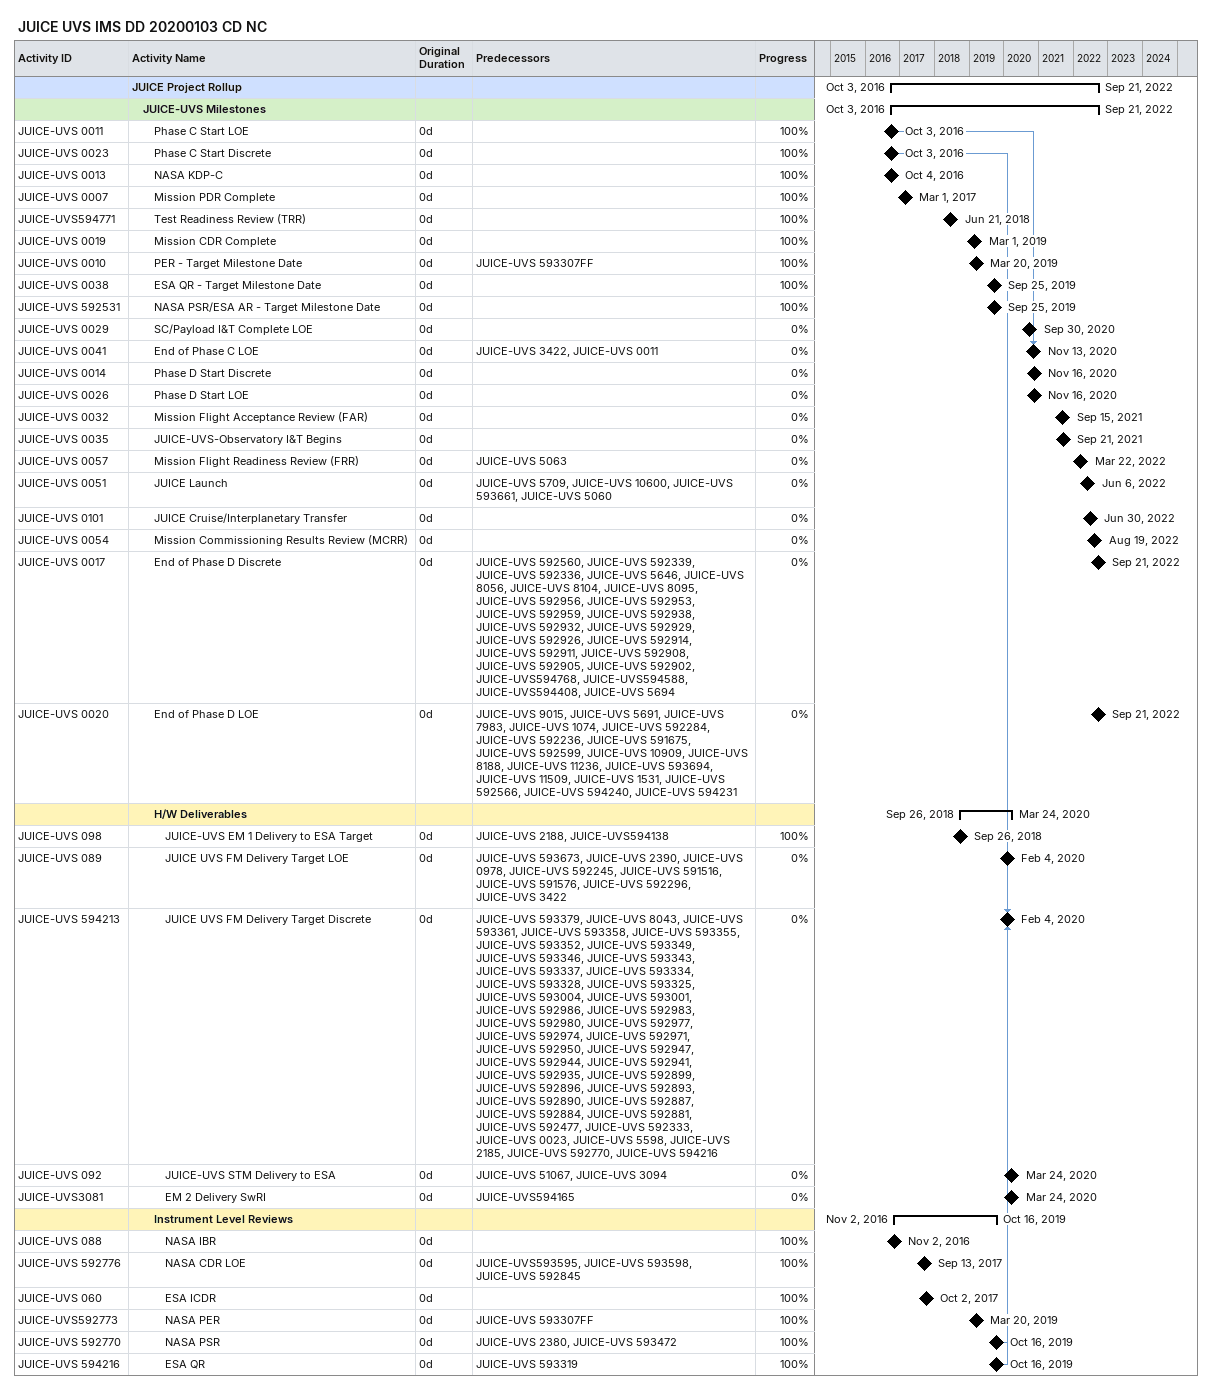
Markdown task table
JUICE UVS IMS DD 20200103 CD NC

| ID | Level | Task | Original duration | Start | Finish | Predecessors | % complete |
|---|---|---|---|---|---|---|---|
|  | 1 | **JUICE Project Rollup** |  | 2016-10-03 | 2022-09-21 |  |  |
|  | 2 | **JUICE-UVS Milestones** |  | 2016-10-03 | 2022-09-21 |  |  |
| JUICE-UVS 0011 | 3 | Phase C Start LOE | 0d | 2016-10-03 | 2016-10-03 |  | 100 |
| JUICE-UVS 0023 | 3 | Phase C Start Discrete | 0d | 2016-10-03 | 2016-10-03 |  | 100 |
| JUICE-UVS 0013 | 3 | NASA KDP-C | 0d | 2016-10-04 | 2016-10-04 |  | 100 |
| JUICE-UVS 0007 | 3 | Mission PDR Complete | 0d | 2017-03-01 | 2017-03-01 |  | 100 |
| JUICE-UVS594771 | 3 | Test Readiness Review (TRR) | 0d | 2018-06-21 | 2018-06-21 |  | 100 |
| JUICE-UVS 0019 | 3 | Mission CDR Complete | 0d | 2019-03-01 | 2019-03-01 |  | 100 |
| JUICE-UVS 0010 | 3 | PER - Target Milestone Date | 0d | 2019-03-20 | 2019-03-20 | JUICE-UVS 593307FF | 100 |
| JUICE-UVS 0038 | 3 | ESA QR - Target Milestone Date | 0d | 2019-09-25 | 2019-09-25 |  | 100 |
| JUICE-UVS 592531 | 3 | NASA PSR/ESA AR - Target Milestone Date | 0d | 2019-09-25 | 2019-09-25 |  | 100 |
| JUICE-UVS 0029 | 3 | SC/Payload I&T Complete LOE | 0d | 2020-09-30 | 2020-09-30 |  | 0 |
| JUICE-UVS 0041 | 3 | End of Phase C LOE | 0d | 2020-11-13 | 2020-11-13 | JUICE-UVS 3422, JUICE-UVS 0011 | 0 |
| JUICE-UVS 0014 | 3 | Phase D Start Discrete | 0d | 2020-11-16 | 2020-11-16 |  | 0 |
| JUICE-UVS 0026 | 3 | Phase D Start LOE | 0d | 2020-11-16 | 2020-11-16 |  | 0 |
| JUICE-UVS 0032 | 3 | Mission Flight Acceptance Review (FAR) | 0d | 2021-09-15 | 2021-09-15 |  | 0 |
| JUICE-UVS 0035 | 3 | JUICE-UVS-Observatory I&T Begins | 0d | 2021-09-21 | 2021-09-21 |  | 0 |
| JUICE-UVS 0057 | 3 | Mission Flight Readiness Review (FRR) | 0d | 2022-03-22 | 2022-03-22 | JUICE-UVS 5063 | 0 |
| JUICE-UVS 0051 | 3 | JUICE Launch | 0d | 2022-06-06 | 2022-06-06 | JUICE-UVS 5709, JUICE-UVS 10600, JUICE-UVS 593661, JUICE-UVS 5060 | 0 |
| JUICE-UVS 0101 | 3 | JUICE Cruise/Interplanetary Transfer | 0d | 2022-06-30 | 2022-06-30 |  | 0 |
| JUICE-UVS 0054 | 3 | Mission Commissioning Results Review (MCRR) | 0d | 2022-08-19 | 2022-08-19 |  | 0 |
| JUICE-UVS 0017 | 3 | End of Phase D Discrete | 0d | 2022-09-21 | 2022-09-21 | JUICE-UVS 592560, JUICE-UVS 592339, JUICE-UVS 592336, JUICE-UVS 5646, JUICE-UVS 8056, JUICE-UVS 8104, JUICE-UVS 8095, JUICE-UVS 592956, JUICE-UVS 592953, JUICE-UVS 592959, JUICE-UVS 592938, JUICE-UVS 592932, JUICE-UVS 592929, JUICE-UVS 592926, JUICE-UVS 592914, JUICE-UVS 592911, JUICE-UVS 592908, JUICE-UVS 592905, JUICE-UVS 592902, JUICE-UVS594768, JUICE-UVS594588, JUICE-UVS594408, JUICE-UVS 5694 | 0 |
| JUICE-UVS 0020 | 3 | End of Phase D LOE | 0d | 2022-09-21 | 2022-09-21 | JUICE-UVS 9015, JUICE-UVS 5691, JUICE-UVS 7983, JUICE-UVS 1074, JUICE-UVS 592284, JUICE-UVS 592236, JUICE-UVS 591675, JUICE-UVS 592599, JUICE-UVS 10909, JUICE-UVS 8188, JUICE-UVS 11236, JUICE-UVS 593694, JUICE-UVS 11509, JUICE-UVS 1531, JUICE-UVS 592566, JUICE-UVS 594240, JUICE-UVS 594231 | 0 |
|  | 3 | **H/W Deliverables** |  | 2018-09-26 | 2020-03-24 |  |  |
| JUICE-UVS 098 | 4 | JUICE-UVS EM 1 Delivery to ESA Target | 0d | 2018-09-26 | 2018-09-26 | JUICE-UVS 2188, JUICE-UVS594138 | 100 |
| JUICE-UVS 089 | 4 | JUICE UVS FM Delivery Target LOE | 0d | 2020-02-04 | 2020-02-04 | JUICE-UVS 593673, JUICE-UVS 2390, JUICE-UVS 0978, JUICE-UVS 592245, JUICE-UVS 591516, JUICE-UVS 591576, JUICE-UVS 592296, JUICE-UVS 3422 | 0 |
| JUICE-UVS 594213 | 4 | JUICE UVS FM Delivery Target Discrete | 0d | 2020-02-04 | 2020-02-04 | JUICE-UVS 593379, JUICE-UVS 8043, JUICE-UVS 593361, JUICE-UVS 593358, JUICE-UVS 593355, JUICE-UVS 593352, JUICE-UVS 593349, JUICE-UVS 593346, JUICE-UVS 593343, JUICE-UVS 593337, JUICE-UVS 593334, JUICE-UVS 593328, JUICE-UVS 593325, JUICE-UVS 593004, JUICE-UVS 593001, JUICE-UVS 592986, JUICE-UVS 592983, JUICE-UVS 592980, JUICE-UVS 592977, JUICE-UVS 592974, JUICE-UVS 592971, JUICE-UVS 592950, JUICE-UVS 592947, JUICE-UVS 592944, JUICE-UVS 592941, JUICE-UVS 592935, JUICE-UVS 592899, JUICE-UVS 592896, JUICE-UVS 592893, JUICE-UVS 592890, JUICE-UVS 592887, JUICE-UVS 592884, JUICE-UVS 592881, JUICE-UVS 592477, JUICE-UVS 592333, JUICE-UVS 0023, JUICE-UVS 5598, JUICE-UVS 2185, JUICE-UVS 592770, JUICE-UVS 594216 | 0 |
| JUICE-UVS 092 | 4 | JUICE-UVS STM Delivery to ESA | 0d | 2020-03-24 | 2020-03-24 | JUICE-UVS 51067, JUICE-UVS 3094 | 0 |
| JUICE-UVS3081 | 4 | EM 2 Delivery SwRI | 0d | 2020-03-24 | 2020-03-24 | JUICE-UVS594165 | 0 |
|  | 3 | **Instrument Level Reviews** |  | 2016-11-02 | 2019-10-16 |  |  |
| JUICE-UVS 088 | 4 | NASA IBR | 0d | 2016-11-02 | 2016-11-02 |  | 100 |
| JUICE-UVS 592776 | 4 | NASA CDR LOE | 0d | 2017-09-13 | 2017-09-13 | JUICE-UVS593595, JUICE-UVS 593598, JUICE-UVS 592845 | 100 |
| JUICE-UVS 060 | 4 | ESA ICDR | 0d | 2017-10-02 | 2017-10-02 |  | 100 |
| JUICE-UVS592773 | 4 | NASA PER | 0d | 2019-03-20 | 2019-03-20 | JUICE-UVS 593307FF | 100 |
| JUICE-UVS 592770 | 4 | NASA PSR | 0d | 2019-10-16 | 2019-10-16 | JUICE-UVS 2380, JUICE-UVS 593472 | 100 |
| JUICE-UVS 594216 | 4 | ESA QR | 0d | 2019-10-16 | 2019-10-16 | JUICE-UVS 593319 | 100 |
